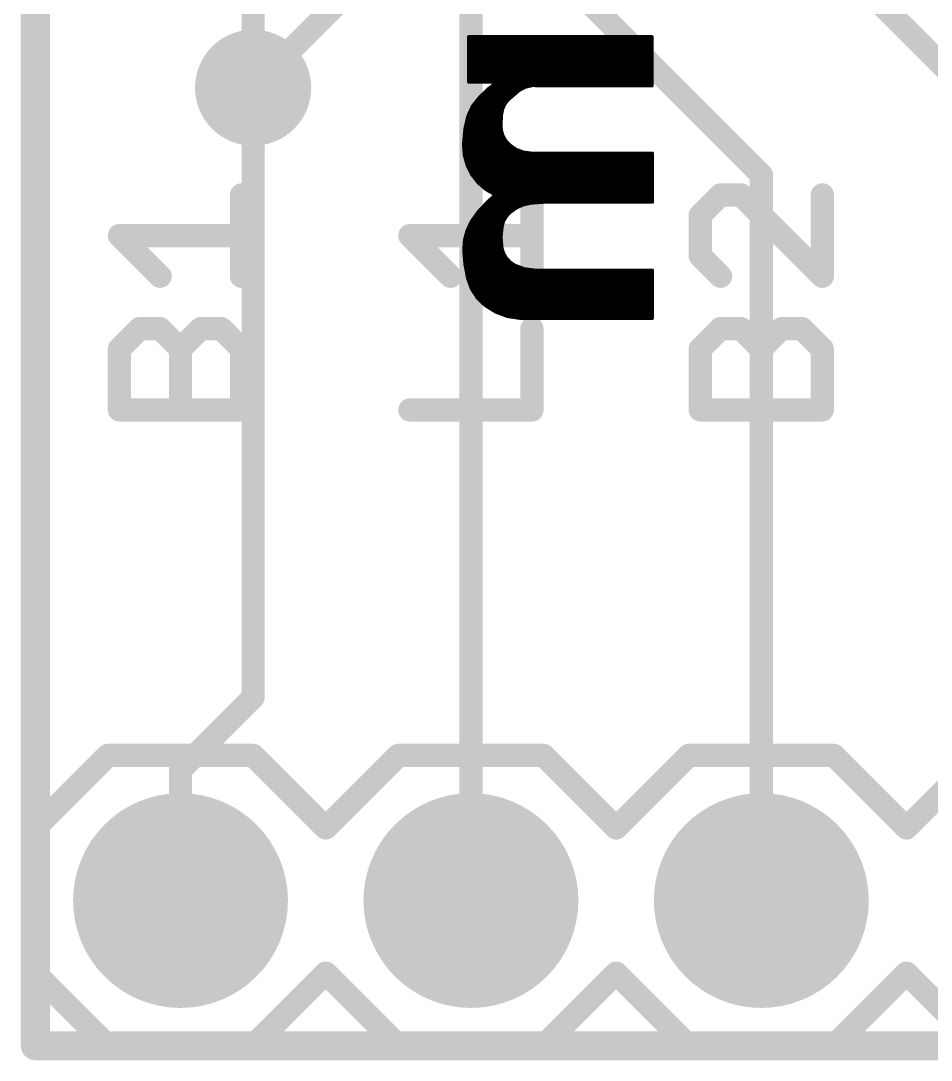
# Model space of a CAD drawing. Extents: x -3.8 to 20.4, y -11.4 to 31.9.
# Drawn here: x -0.13 to 7.84, y -0.13 to 8.97 of the extents above; entities that cross this region are included whole.
import ezdxf

# ---------------------------------------------------------------- set-up
doc = ezdxf.new("R2010")
doc.units = 0
for name, color, linetype in [('1', 12, 'CONTINUOUS'), ('16', 132, 'CONTINUOUS'), ('17', 110, 'CONTINUOUS'), ('18', 110, 'CONTINUOUS'), ('20', 53, 'CONTINUOUS'), ('21', 41, 'CONTINUOUS'), ('22', 40, 'CONTINUOUS'), ('51', 53, 'CONTINUOUS')]:
    doc.layers.add(name, color=color, linetype=linetype)

# ---------------------------------------------------------------- blocks, each defined once
blk = doc.blocks.new('RECT')
blk.add_solid([(-0.5, -0.5), (0.5, -0.5), (-0.5, 0.5), (0.5, 0.5)])
blk = doc.blocks.new('ROUNDP')
at = {"const_width": 0.5}
blk.add_lwpolyline([(0, -0.25, 1), (0, 0.25, 1), (0, -0.25)], format="xyb", dxfattribs=at)
blk = doc.blocks.new('ROUNDV')
at = {"const_width": 0.5}
blk.add_lwpolyline([(0, -0.25, 1), (0, 0.25, 1), (0, -0.25)], format="xyb", dxfattribs=at)

msp = doc.modelspace()

# ---------------------------------------------------------------- linework, layer by layer
at = {"layer": '1', "const_width": 0.2032}
for points in [[(0, 0), (0, 31.75)], [(3.81, 1.27), (3.81, 24.13)], [(1.905, 8.382), (1.905, 10.16)], [(4.699, 9.271), (6.35, 7.62)], [(8.89, 7.62), (7.366, 9.144)], [(1.905, 3.048), (1.905, 8.382)], [(6.35, 7.62), (6.35, 1.27)], [(1.27, 2.413), (1.905, 3.048)], [(1.27, 1.27), (1.27, 2.413)], [(20.32, 0), (0, 0)]]:
    msp.add_lwpolyline(points, dxfattribs=at)
at = {"layer": '1', "const_width": 0.1016}
for points in [[(1.9558, 8.382, 1), (1.8542, 8.382)], [(1.8542, 8.382, 1), (1.9558, 8.382)], [(6.4008, 7.62, 1), (6.2992, 7.62)], [(6.3141, 7.5841, 1), (6.3859, 7.6559)], [(1.8542, 3.048, 1), (1.9558, 3.048)], [(1.9409, 3.0121, 1), (1.8691, 3.0839)], [(1.3208, 2.413, 1), (1.2192, 2.413)], [(1.2341, 2.4489, 1), (1.3059, 2.3771)], [(1.2192, 1.27, 1), (1.3208, 1.27)], [(3.7592, 1.27, 1), (3.8608, 1.27)], [(6.2992, 1.27, 1), (6.4008, 1.27)], [(0, 0.0508, 1), (0, -0.0508)], [(-0.0508, 0, 1), (0.0508, 0)]]:
    msp.add_lwpolyline(points, format="xyb", dxfattribs=at)
at = {"layer": '16', "const_width": 0.2032}
for points in [[(0, 0), (0, 31.75)], [(2.794, 9.271), (1.905, 8.382)], [(20.32, 0), (0, 0)]]:
    msp.add_lwpolyline(points, dxfattribs=at)
at = {"layer": '16', "const_width": 0.1016}
for points in [[(1.8691, 8.4179, 1), (1.9409, 8.3461)], [(0, 0.0508, 1), (0, -0.0508)], [(-0.0508, 0, 1), (0.0508, 0)]]:
    msp.add_lwpolyline(points, format="xyb", dxfattribs=at)
at = {"layer": '20', "const_width": 0.254}
for points in [[(0, 31.75), (0, 0)], [(0, 0), (20.3, 0)]]:
    msp.add_lwpolyline(points, dxfattribs=at)
at = {"layer": '20', "const_width": 0.127}
for points in [[(0, 0.0635, 1), (0, -0.0635)], [(-0.0635, 0, 1), (0.0635, 0)]]:
    msp.add_lwpolyline(points, format="xyb", dxfattribs=at)
at = {"layer": '21', "const_width": 0.2032}
for points in [[(1.8034, 6.732), (1.8034, 7.4438)], [(4.3434, 6.732), (4.3434, 7.4438)], [(5.9936, 7.4438), (5.8157, 7.2659)], [(6.1716, 7.4438), (5.9936, 7.4438)], [(6.8834, 6.732), (6.1716, 7.4438)], [(6.8834, 7.4438), (6.8834, 6.732)], [(5.8157, 7.2659), (5.8157, 6.9099)], [(1.0916, 6.732), (0.7357, 7.0879)], [(0.7357, 7.0879), (1.8034, 7.0879)], [(3.6316, 6.732), (3.2757, 7.0879)], [(3.2757, 7.0879), (4.3434, 7.0879)], [(5.8157, 6.9099), (5.9936, 6.732)], [(0.7357, 6.0965), (0.9136, 6.2744)], [(0.9136, 6.2744), (1.0916, 6.2744)], [(1.0916, 6.2744), (1.2695, 6.0965)], [(1.2695, 6.0965), (1.4475, 6.2744)], [(1.4475, 6.2744), (1.6255, 6.2744)], [(1.6255, 6.2744), (1.8034, 6.0965)], [(4.3434, 5.5626), (4.3434, 6.2744)], [(5.8157, 6.0965), (5.9936, 6.2744)], [(5.9936, 6.2744), (6.1716, 6.2744)], [(6.1716, 6.2744), (6.3495, 6.0965)], [(6.3495, 6.0965), (6.5275, 6.2744)], [(6.5275, 6.2744), (6.7054, 6.2744)], [(6.7054, 6.2744), (6.8834, 6.0965)], [(0.7357, 5.5626), (0.7357, 6.0965)], [(1.2695, 5.5626), (1.2695, 6.0965)], [(1.8034, 6.0965), (1.8034, 5.5626)], [(5.8157, 5.5626), (5.8157, 6.0965)], [(6.3495, 5.5626), (6.3495, 6.0965)], [(6.8834, 6.0965), (6.8834, 5.5626)], [(1.8034, 5.5626), (0.7357, 5.5626)], [(3.2757, 5.5626), (4.3434, 5.5626)], [(6.8834, 5.5626), (5.8157, 5.5626)], [(0, 1.905), (0.635, 2.54)], [(0.635, 2.54), (1.905, 2.54)], [(2.54, 1.905), (1.905, 2.54)], [(2.54, 1.905), (3.175, 2.54)], [(3.175, 2.54), (4.445, 2.54)], [(5.08, 1.905), (4.445, 2.54)], [(5.08, 1.905), (5.715, 2.54)], [(5.715, 2.54), (6.985, 2.54)], [(6.985, 2.54), (7.62, 1.905)], [(7.62, 1.905), (8.255, 2.54)], [(0, 0.635), (0, 1.905)], [(0.635, 0), (0, 0.635)], [(1.905, 0), (2.54, 0.635)], [(3.175, 0), (2.54, 0.635)], [(4.445, 0), (5.08, 0.635)], [(5.715, 0), (5.08, 0.635)], [(7.62, 0.635), (6.985, 0)], [(8.255, 0), (7.62, 0.635)], [(1.905, 0), (0.635, 0)], [(4.445, 0), (3.175, 0)], [(6.985, 0), (5.715, 0)]]:
    msp.add_lwpolyline(points, dxfattribs=at)
at = {"layer": '21', "const_width": 0.1016}
for points in [[(1.8542, 7.4438, 1), (1.7526, 7.4438)], [(4.3942, 7.4438, 1), (4.2926, 7.4438)], [(5.9936, 7.4946, 1), (5.9936, 7.393)], [(6.0296, 7.4079, 1), (5.9577, 7.4797)], [(6.2075, 7.4797, 1), (6.1357, 7.4079)], [(6.1716, 7.393, 1), (6.1716, 7.4946)], [(6.9342, 7.4438, 1), (6.8326, 7.4438)], [(5.8665, 7.2659, 1), (5.7649, 7.2659)], [(5.7798, 7.3018, 1), (5.8516, 7.2299)], [(0.7716, 7.1238, 1), (0.6998, 7.052)], [(0.7357, 7.1387, 1), (0.7357, 7.0371)], [(1.8034, 7.0371, 1), (1.8034, 7.1387)], [(3.3116, 7.1238, 1), (3.2398, 7.052)], [(3.2757, 7.1387, 1), (3.2757, 7.0371)], [(4.3434, 7.0371, 1), (4.3434, 7.1387)], [(5.8516, 6.9459, 1), (5.7798, 6.874)], [(5.7649, 6.9099, 1), (5.8665, 6.9099)], [(1.0557, 6.6961, 1), (1.1275, 6.7679)], [(1.7526, 6.732, 1), (1.8542, 6.732)], [(3.5957, 6.6961, 1), (3.6675, 6.7679)], [(4.2926, 6.732, 1), (4.3942, 6.732)], [(5.9577, 6.6961, 1), (6.0296, 6.7679)], [(6.8326, 6.732, 1), (6.9342, 6.732)], [(6.8475, 6.6961, 1), (6.9193, 6.7679)], [(0.9136, 6.3252, 1), (0.9136, 6.2236)], [(0.9496, 6.2385, 1), (0.8777, 6.3103)], [(1.1275, 6.3103, 1), (1.0557, 6.2385)], [(1.0916, 6.2236, 1), (1.0916, 6.3252)], [(1.4475, 6.3252, 1), (1.4475, 6.2236)], [(1.4834, 6.2385, 1), (1.4116, 6.3103)], [(1.6614, 6.3103, 1), (1.5895, 6.2385)], [(1.6255, 6.2236, 1), (1.6255, 6.3252)], [(4.3942, 6.2744, 1), (4.2926, 6.2744)], [(5.9936, 6.3252, 1), (5.9936, 6.2236)], [(6.0296, 6.2385, 1), (5.9577, 6.3103)], [(6.2075, 6.3103, 1), (6.1357, 6.2385)], [(6.1716, 6.2236, 1), (6.1716, 6.3252)], [(6.5275, 6.3252, 1), (6.5275, 6.2236)], [(6.5634, 6.2385, 1), (6.4916, 6.3103)], [(6.7414, 6.3103, 1), (6.6695, 6.2385)], [(6.7054, 6.2236, 1), (6.7054, 6.3252)], [(0.7865, 6.0965, 1), (0.6849, 6.0965)], [(1.3203, 6.0965, 1), (1.2187, 6.0965)], [(1.8542, 6.0965, 1), (1.7526, 6.0965)], [(5.8665, 6.0965, 1), (5.7649, 6.0965)], [(6.4003, 6.0965, 1), (6.2987, 6.0965)], [(6.9342, 6.0965, 1), (6.8326, 6.0965)], [(0.6998, 6.1324, 1), (0.7716, 6.0605)], [(1.2336, 6.1324, 1), (1.3055, 6.0605)], [(1.2336, 6.0605, 1), (1.3055, 6.1324)], [(1.7675, 6.0605, 1), (1.8393, 6.1324)], [(5.7798, 6.1324, 1), (5.8516, 6.0605)], [(6.3136, 6.1324, 1), (6.3855, 6.0605)], [(6.3136, 6.0605, 1), (6.3855, 6.1324)], [(6.8475, 6.0605, 1), (6.9193, 6.1324)], [(0.7357, 5.6134, 1), (0.7357, 5.5118)], [(1.8034, 5.5118, 1), (1.8034, 5.6134)], [(3.2757, 5.6134, 1), (3.2757, 5.5118)], [(4.3434, 5.5118, 1), (4.3434, 5.6134)], [(5.8157, 5.6134, 1), (5.8157, 5.5118)], [(6.8834, 5.5118, 1), (6.8834, 5.6134)], [(0.6849, 5.5626, 1), (0.7865, 5.5626)], [(1.2187, 5.5626, 1), (1.3203, 5.5626)], [(1.7526, 5.5626, 1), (1.8542, 5.5626)], [(4.2926, 5.5626, 1), (4.3942, 5.5626)], [(5.7649, 5.5626, 1), (5.8665, 5.5626)], [(6.2987, 5.5626, 1), (6.4003, 5.5626)], [(6.8326, 5.5626, 1), (6.9342, 5.5626)], [(0.635, 2.5908, 1), (0.635, 2.4892)], [(0.6709, 2.5041, 1), (0.5991, 2.5759)], [(1.9409, 2.5759, 1), (1.8691, 2.5041)], [(1.905, 2.4892, 1), (1.905, 2.5908)], [(3.175, 2.5908, 1), (3.175, 2.4892)], [(3.2109, 2.5041, 1), (3.1391, 2.5759)], [(4.4809, 2.5759, 1), (4.4091, 2.5041)], [(4.445, 2.4892, 1), (4.445, 2.5908)], [(5.715, 2.5908, 1), (5.715, 2.4892)], [(5.7509, 2.5041, 1), (5.6791, 2.5759)], [(7.0209, 2.5759, 1), (6.9491, 2.5041)], [(6.985, 2.4892, 1), (6.985, 2.5908)], [(0.0508, 1.905, 1), (-0.0508, 1.905)], [(-0.0359, 1.9409, 1), (0.0359, 1.8691)], [(2.5041, 1.9409, 1), (2.5759, 1.8691)], [(2.5041, 1.8691, 1), (2.5759, 1.9409)], [(5.0441, 1.9409, 1), (5.1159, 1.8691)], [(5.0441, 1.8691, 1), (5.1159, 1.9409)], [(7.5841, 1.9409, 1), (7.6559, 1.8691)], [(7.5841, 1.8691, 1), (7.6559, 1.9409)], [(0.0359, 0.6709, 1), (-0.0359, 0.5991)], [(2.5759, 0.6709, 1), (2.5041, 0.5991)], [(2.5759, 0.5991, 1), (2.5041, 0.6709)], [(5.1159, 0.6709, 1), (5.0441, 0.5991)], [(5.1159, 0.5991, 1), (5.0441, 0.6709)], [(7.6559, 0.6709, 1), (7.5841, 0.5991)], [(7.6559, 0.5991, 1), (7.5841, 0.6709)], [(-0.0508, 0.635, 1), (0.0508, 0.635)], [(0.635, 0.0508, 1), (0.635, -0.0508)], [(1.905, -0.0508, 1), (1.905, 0.0508)], [(3.175, 0.0508, 1), (3.175, -0.0508)], [(4.445, -0.0508, 1), (4.445, 0.0508)], [(5.715, 0.0508, 1), (5.715, -0.0508)], [(6.985, -0.0508, 1), (6.985, 0.0508)], [(0.5991, -0.0359, 1), (0.6709, 0.0359)], [(1.8691, 0.0359, 1), (1.9409, -0.0359)], [(3.1391, -0.0359, 1), (3.2109, 0.0359)], [(4.4091, 0.0359, 1), (4.4809, -0.0359)], [(5.6791, -0.0359, 1), (5.7509, 0.0359)], [(6.9491, 0.0359, 1), (7.0209, -0.0359)]]:
    msp.add_lwpolyline(points, format="xyb", dxfattribs=at)
at = {"layer": '22', "const_width": 0.0254}
for points in [[(5.395, 8.829), (3.7897, 8.829)], [(3.7897, 8.829), (3.7897, 8.4303)], [(3.7897, 8.8138), (5.395, 8.8138)], [(5.395, 8.3972), (5.395, 8.829)], [(3.7897, 8.7884), (5.395, 8.7884)], [(3.7897, 8.763), (5.395, 8.763)], [(3.7897, 8.7376), (5.395, 8.7376)], [(3.7897, 8.7122), (5.395, 8.7122)], [(3.7897, 8.6868), (5.395, 8.6868)], [(3.7897, 8.6614), (5.395, 8.6614)], [(3.7897, 8.636), (5.395, 8.636)], [(3.7897, 8.6106), (5.395, 8.6106)], [(3.7897, 8.5852), (5.395, 8.5852)], [(3.7897, 8.5598), (5.395, 8.5598)], [(3.7897, 8.5344), (5.395, 8.5344)], [(3.7897, 8.509), (5.395, 8.509)], [(3.7897, 8.4836), (5.395, 8.4836)], [(3.7897, 8.4582), (5.395, 8.4582)], [(3.7897, 8.4328), (5.395, 8.4328)], [(3.7897, 8.4303), (4.0107, 8.4303)], [(3.9624, 8.3744), (3.8837, 8.2982)], [(3.944, 8.3566), (4.2316, 8.3566)], [(4.0056, 8.4074), (3.9624, 8.3744)], [(3.9724, 8.382), (4.2798, 8.382)], [(4.0107, 8.4303), (4.0056, 8.4074)], [(4.0056, 8.4074), (5.395, 8.4074)], [(4.1351, 8.2728), (4.2316, 8.3566)], [(4.2316, 8.3566), (4.2882, 8.3864)], [(4.2882, 8.3864), (4.3506, 8.4003)], [(4.3506, 8.4003), (4.4145, 8.3972)], [(4.4145, 8.3972), (5.395, 8.3972)], [(3.8837, 8.2982), (3.8225, 8.222)], [(3.8694, 8.2804), (4.1439, 8.2804)], [(3.8916, 8.3058), (4.1731, 8.3058)], [(3.9178, 8.3312), (4.2024, 8.3312)], [(4.1068, 8.2352), (4.1351, 8.2728)], [(3.8225, 8.222), (3.7821, 8.1331)], [(3.8029, 8.1788), (4.0854, 8.1788)], [(3.8144, 8.2042), (4.0932, 8.2042)], [(3.8286, 8.2296), (4.1044, 8.2296)], [(3.849, 8.255), (4.1217, 8.255)], [(4.0792, 8.1458), (4.0879, 8.1921)], [(4.0879, 8.1921), (4.1068, 8.2352)], [(3.7821, 8.1331), (3.7567, 8.0239)], [(3.775, 8.1026), (4.0767, 8.1026)], [(3.7809, 8.128), (4.0782, 8.128)], [(3.7913, 8.1534), (4.0806, 8.1534)], [(4.0742, 8.0594), (4.0792, 8.1458)], [(3.7567, 8.0239), (3.744, 7.8867)], [(3.7546, 8.001), (4.0801, 8.001)], [(3.7573, 8.0264), (4.0764, 8.0264)], [(3.7632, 8.0518), (4.0747, 8.0518)], [(3.7691, 8.0772), (4.0752, 8.0772)], [(4.0775, 8.0096), (4.0742, 8.0594)], [(4.0919, 7.9617), (4.0775, 8.0096)], [(3.7475, 7.9248), (4.1129, 7.9248)], [(3.7499, 7.9502), (4.0985, 7.9502)], [(3.7522, 7.9756), (4.0877, 7.9756)], [(4.1166, 7.9184), (4.0919, 7.9617)], [(4.1504, 7.8816), (4.1166, 7.9184)], [(3.744, 7.8867), (3.7509, 7.791)], [(3.7449, 7.874), (4.1616, 7.874)], [(3.7452, 7.8994), (4.134, 7.8994)], [(3.7468, 7.8486), (4.1991, 7.8486)], [(3.7486, 7.8232), (4.2603, 7.8232)], [(4.2076, 7.8429), (4.1504, 7.8816)], [(4.2723, 7.8187), (4.2076, 7.8429)], [(4.3409, 7.8105), (4.2723, 7.8187)], [(5.3975, 7.8105), (4.3409, 7.8105)], [(5.3975, 7.3787), (5.3975, 7.8105)], [(3.7504, 7.7978), (5.3975, 7.7978)], [(3.7509, 7.791), (3.777, 7.6987)], [(3.7562, 7.7724), (5.3975, 7.7724)], [(3.7634, 7.747), (5.3975, 7.747)], [(3.7705, 7.7216), (5.3975, 7.7216)], [(3.777, 7.6987), (3.8173, 7.6197)], [(3.7783, 7.6962), (5.3975, 7.6962)], [(3.7912, 7.6708), (5.3975, 7.6708)], [(3.8042, 7.6454), (5.3975, 7.6454)], [(3.8172, 7.62), (5.3975, 7.62)], [(3.8173, 7.6197), (3.872, 7.5499)], [(3.837, 7.5946), (5.3975, 7.5946)], [(3.8568, 7.5692), (5.3975, 7.5692)], [(3.872, 7.5499), (3.9389, 7.4917)], [(3.8789, 7.5438), (5.3975, 7.5438)], [(3.9082, 7.5184), (5.3975, 7.5184)], [(3.9374, 7.493), (5.3975, 7.493)], [(3.9389, 7.4917), (4.0157, 7.4473)], [(3.9806, 7.4676), (5.3975, 7.4676)], [(4.0157, 7.4473), (4.0148, 7.4426)], [(3.9548, 7.3838), (3.8789, 7.305)], [(3.9377, 7.366), (4.3113, 7.366)], [(4.003, 7.4295), (3.9548, 7.3838)], [(3.9628, 7.3914), (5.3975, 7.3914)], [(3.9896, 7.4168), (5.3975, 7.4168)], [(4.0121, 7.4386), (4.003, 7.4295)], [(4.0148, 7.4426), (4.0121, 7.4386)], [(4.0145, 7.4422), (5.3975, 7.4422)], [(4.2053, 7.3274), (4.267, 7.3557)], [(4.267, 7.3557), (4.3332, 7.3711)], [(4.3332, 7.3711), (4.445, 7.3787)], [(4.445, 7.3787), (5.3975, 7.3787)], [(3.8789, 7.305), (3.8151, 7.2161)], [(3.8498, 7.2644), (4.1298, 7.2644)], [(3.868, 7.2898), (4.1538, 7.2898)], [(3.8887, 7.3152), (4.1886, 7.3152)], [(3.9132, 7.3406), (4.2342, 7.3406)], [(4.12, 7.2535), (4.1504, 7.2873)], [(4.1504, 7.2873), (4.2053, 7.3274)], [(3.8151, 7.2161), (3.7758, 7.1356)], [(3.8015, 7.1882), (4.0898, 7.1882)], [(3.8139, 7.2136), (4.0975, 7.2136)], [(3.8315, 7.239), (4.1118, 7.239)], [(4.0843, 7.1704), (4.0976, 7.2139)], [(4.0976, 7.2139), (4.12, 7.2535)], [(3.7758, 7.1356), (3.7526, 7.049)], [(3.7627, 7.0866), (4.0757, 7.0866)], [(3.7695, 7.112), (4.0783, 7.112)], [(3.7767, 7.1374), (4.0809, 7.1374)], [(3.7891, 7.1628), (4.0835, 7.1628)], [(4.0748, 7.0778), (4.0843, 7.1704)], [(3.7526, 7.049), (3.7465, 6.9596)], [(3.75, 7.0104), (4.0799, 7.0104)], [(3.7517, 7.0358), (4.078, 7.0358)], [(3.7559, 7.0612), (4.0761, 7.0612)], [(4.0818, 6.985), (4.0748, 7.0778)], [(3.7465, 6.9596), (3.7572, 6.8316)], [(3.7465, 6.9596), (4.089, 6.9596)], [(3.7482, 6.985), (4.0818, 6.985)], [(3.7486, 6.9342), (4.0972, 6.9342)], [(3.7508, 6.9088), (4.1114, 6.9088)], [(4.0953, 6.9375), (4.0818, 6.985)], [(4.1194, 6.8944), (4.0953, 6.9375)], [(3.7529, 6.8834), (4.1295, 6.8834)], [(3.755, 6.858), (4.1527, 6.858)], [(3.7571, 6.8326), (4.1898, 6.8326)], [(3.7572, 6.8316), (3.7821, 6.7056)], [(4.1527, 6.8579), (4.1194, 6.8944)], [(4.1935, 6.8301), (4.1527, 6.8579)], [(4.2785, 6.7979), (4.1935, 6.8301)], [(3.762, 6.8072), (4.2539, 6.8072)], [(3.7671, 6.7818), (5.3975, 6.7818)], [(3.7721, 6.7564), (5.3975, 6.7564)], [(3.7771, 6.731), (5.3975, 6.731)], [(4.3688, 6.7869), (4.2785, 6.7979)], [(5.3975, 6.7869), (4.3688, 6.7869)], [(5.3975, 6.3627), (5.3975, 6.7869)], [(3.7821, 6.7056), (3.8148, 6.619)], [(3.7821, 6.7056), (5.3975, 6.7056)], [(3.7917, 6.6802), (5.3975, 6.6802)], [(3.8012, 6.6548), (5.3975, 6.6548)], [(3.8108, 6.6294), (5.3975, 6.6294)], [(3.8148, 6.619), (3.8655, 6.5415)], [(3.8246, 6.604), (5.3975, 6.604)], [(3.8412, 6.5786), (5.3975, 6.5786)], [(3.8578, 6.5532), (5.3975, 6.5532)], [(3.8655, 6.5415), (3.9319, 6.477)], [(3.8796, 6.5278), (5.3975, 6.5278)], [(3.9058, 6.5024), (5.3975, 6.5024)], [(3.9319, 6.477), (4.0258, 6.4182)], [(3.9319, 6.477), (5.3975, 6.477)], [(3.9725, 6.4516), (5.3975, 6.4516)], [(4.013, 6.4262), (5.3975, 6.4262)], [(4.0258, 6.4182), (4.1297, 6.3795)], [(4.0725, 6.4008), (5.3975, 6.4008)], [(4.1297, 6.3795), (4.2393, 6.3627)], [(4.1566, 6.3754), (5.3975, 6.3754)], [(4.2393, 6.3627), (5.3975, 6.3627)]]:
    msp.add_lwpolyline(points, dxfattribs=at)
at = {"layer": '22', "const_width": 0.0127}
for points in [[(3.7897, 8.8354, 1), (3.7897, 8.8227)], [(3.7961, 8.829, 1), (3.7834, 8.829)], [(3.7897, 8.8201, 1), (3.7897, 8.8075)], [(5.4014, 8.829, 1), (5.3887, 8.829)], [(5.395, 8.8227, 1), (5.395, 8.8354)], [(5.395, 8.8075, 1), (5.395, 8.8201)], [(3.7897, 8.7948, 1), (3.7897, 8.7821)], [(3.7897, 8.7439, 1), (3.7897, 8.7313)], [(3.7897, 8.7693, 1), (3.7897, 8.7567)], [(5.395, 8.7821, 1), (5.395, 8.7948)], [(5.395, 8.7567, 1), (5.395, 8.7693)], [(5.395, 8.7313, 1), (5.395, 8.7439)], [(3.7897, 8.7186, 1), (3.7897, 8.7059)], [(3.7897, 8.6677, 1), (3.7897, 8.6551)], [(3.7897, 8.6424, 1), (3.7897, 8.6297)], [(3.7897, 8.6931, 1), (3.7897, 8.6805)], [(5.395, 8.7059, 1), (5.395, 8.7186)], [(5.395, 8.6805, 1), (5.395, 8.6931)], [(5.395, 8.6551, 1), (5.395, 8.6677)], [(5.395, 8.6297, 1), (5.395, 8.6424)], [(3.7897, 8.5662, 1), (3.7897, 8.5535)], [(3.7897, 8.6169, 1), (3.7897, 8.6043)], [(3.7897, 8.5915, 1), (3.7897, 8.5789)], [(5.395, 8.6043, 1), (5.395, 8.6169)], [(5.395, 8.5789, 1), (5.395, 8.5915)], [(5.395, 8.5535, 1), (5.395, 8.5662)], [(3.7897, 8.49, 1), (3.7897, 8.4773)], [(3.7897, 8.5407, 1), (3.7897, 8.5281)], [(3.7897, 8.5153, 1), (3.7897, 8.5027)], [(3.7897, 8.4645, 1), (3.7897, 8.4519)], [(5.395, 8.5281, 1), (5.395, 8.5407)], [(5.395, 8.5027, 1), (5.395, 8.5153)], [(5.395, 8.4773, 1), (5.395, 8.49)], [(5.395, 8.4519, 1), (5.395, 8.4645)], [(3.7897, 8.4367, 1), (3.7897, 8.424)], [(3.7834, 8.4303, 1), (3.7961, 8.4303)], [(3.7897, 8.4391, 1), (3.7897, 8.4265)], [(3.944, 8.3629, 1), (3.944, 8.3503)], [(3.9585, 8.3794, 1), (3.9663, 8.3694)], [(3.9668, 8.3698, 1), (3.958, 8.379)], [(3.9724, 8.3883, 1), (3.9724, 8.3757)], [(4.0056, 8.4138, 1), (4.0056, 8.4011)], [(3.9994, 8.4088, 1), (4.0118, 8.406)], [(4.0095, 8.4024, 1), (4.0017, 8.4124)], [(4.0169, 8.4289, 1), (4.0045, 8.4317)], [(4.0107, 8.424, 1), (4.0107, 8.4367)], [(4.2286, 8.3622, 1), (4.2346, 8.351)], [(4.2358, 8.3518, 1), (4.2274, 8.3614)], [(4.2316, 8.3503, 1), (4.2316, 8.3629)], [(4.2798, 8.3757, 1), (4.2798, 8.3883)], [(4.2868, 8.3926, 1), (4.2896, 8.3802)], [(4.2911, 8.3808, 1), (4.2852, 8.392)], [(4.3509, 8.4066, 1), (4.3503, 8.3939)], [(4.352, 8.3941, 1), (4.3492, 8.4065)], [(4.4145, 8.4035, 1), (4.4145, 8.3909)], [(4.4142, 8.3909, 1), (4.4148, 8.4035)], [(5.3887, 8.3972, 1), (5.4014, 8.3972)], [(5.395, 8.4265, 1), (5.395, 8.4391)], [(5.395, 8.4011, 1), (5.395, 8.4138)], [(5.395, 8.3909, 1), (5.395, 8.4035)], [(3.8694, 8.2867, 1), (3.8694, 8.2741)], [(3.8793, 8.3028, 1), (3.8881, 8.2936)], [(3.8887, 8.2942, 1), (3.8787, 8.3022)], [(3.8916, 8.3121, 1), (3.8916, 8.2995)], [(3.9178, 8.3376, 1), (3.9178, 8.3249)], [(4.1309, 8.2776, 1), (4.1393, 8.268)], [(4.1402, 8.269, 1), (4.13, 8.2766)], [(4.1439, 8.2741, 1), (4.1439, 8.2867)], [(4.1731, 8.2995, 1), (4.1731, 8.3121)], [(4.2024, 8.3249, 1), (4.2024, 8.3376)], [(3.8029, 8.1852, 1), (3.8029, 8.1725)], [(3.8144, 8.2105, 1), (3.8144, 8.1979)], [(3.8176, 8.226, 1), (3.8275, 8.2181)], [(3.8283, 8.2194, 1), (3.8168, 8.2247)], [(3.8286, 8.2359, 1), (3.8286, 8.2233)], [(3.849, 8.2614, 1), (3.849, 8.2487)], [(4.082, 8.1946, 1), (4.0937, 8.1895)], [(4.0941, 8.1909, 1), (4.0816, 8.1932)], [(4.0854, 8.1725, 1), (4.0854, 8.1852)], [(4.0932, 8.1979, 1), (4.0932, 8.2105)], [(4.1017, 8.239, 1), (4.1119, 8.2313)], [(4.1126, 8.2326, 1), (4.101, 8.2377)], [(4.1044, 8.2233, 1), (4.1044, 8.2359)], [(4.1217, 8.2487, 1), (4.1217, 8.2614)], [(3.775, 8.109, 1), (3.775, 8.0963)], [(3.7809, 8.1343, 1), (3.7809, 8.1217)], [(3.7763, 8.1357, 1), (3.7879, 8.1305)], [(3.7883, 8.1317, 1), (3.7759, 8.1345)], [(3.7913, 8.1597, 1), (3.7913, 8.1471)], [(4.0855, 8.1454, 1), (4.0729, 8.1462)], [(4.073, 8.147, 1), (4.0854, 8.1446)], [(4.0767, 8.0963, 1), (4.0767, 8.109)], [(4.0782, 8.1217, 1), (4.0782, 8.1343)], [(4.0806, 8.1471, 1), (4.0806, 8.1597)], [(3.7546, 8.0074, 1), (3.7546, 7.9947)], [(3.7505, 8.0253, 1), (3.7629, 8.0225)], [(3.763, 8.0233, 1), (3.7504, 8.0245)], [(3.7573, 8.0328, 1), (3.7573, 8.0201)], [(3.7632, 8.0581, 1), (3.7632, 8.0455)], [(3.7691, 8.0836, 1), (3.7691, 8.0709)], [(4.0805, 8.0598, 1), (4.0679, 8.059)], [(4.0679, 8.0598, 1), (4.0805, 8.059)], [(4.0836, 8.0114, 1), (4.0714, 8.0077)], [(4.0712, 8.0092, 1), (4.0838, 8.01)], [(4.0747, 8.0455, 1), (4.0747, 8.0581)], [(4.0752, 8.0709, 1), (4.0752, 8.0836)], [(4.0764, 8.0201, 1), (4.0764, 8.0328)], [(4.0801, 7.9947, 1), (4.0801, 8.0074)], [(3.7452, 7.9058, 1), (3.7452, 7.893)], [(3.7475, 7.9312, 1), (3.7475, 7.9184)], [(3.7499, 7.9566, 1), (3.7499, 7.9439)], [(3.7522, 7.982, 1), (3.7522, 7.9692)], [(4.0974, 7.9649, 1), (4.0864, 7.9586)], [(4.0858, 7.9599, 1), (4.098, 7.9636)], [(4.0877, 7.9692, 1), (4.0877, 7.982)], [(4.0985, 7.9439, 1), (4.0985, 7.9566)], [(4.1213, 7.9227, 1), (4.1119, 7.9141)], [(4.1111, 7.9152, 1), (4.1221, 7.9215)], [(4.1129, 7.9184, 1), (4.1129, 7.9312)], [(4.134, 7.893, 1), (4.134, 7.9058)], [(3.7503, 7.8872, 1), (3.7377, 7.8862)], [(3.7377, 7.8873, 1), (3.7503, 7.8861)], [(3.7449, 7.8804, 1), (3.7449, 7.8677)], [(3.7468, 7.855, 1), (3.7468, 7.8422)], [(3.7486, 7.8296, 1), (3.7486, 7.8168)], [(4.154, 7.8869, 1), (4.1468, 7.8763)], [(4.1457, 7.8773, 1), (4.1551, 7.8859)], [(4.1616, 7.8677, 1), (4.1616, 7.8804)], [(4.1991, 7.8422, 1), (4.1991, 7.855)], [(4.2098, 7.8488, 1), (4.2054, 7.8369)], [(4.204, 7.8376, 1), (4.2112, 7.8481)], [(4.2603, 7.8168, 1), (4.2603, 7.8296)], [(4.2731, 7.825, 1), (4.2716, 7.8124)], [(4.2701, 7.8128, 1), (4.2745, 7.8247)], [(4.3409, 7.8169, 1), (4.3409, 7.8041)], [(4.3401, 7.8042, 1), (4.3417, 7.8168)], [(5.4039, 7.8105, 1), (5.3911, 7.8105)], [(5.3975, 7.8041, 1), (5.3975, 7.8169)], [(3.7504, 7.8042, 1), (3.7504, 7.7915)], [(3.7571, 7.7927, 1), (3.7448, 7.7893)], [(3.7446, 7.7906, 1), (3.7573, 7.7915)], [(3.7562, 7.7788, 1), (3.7562, 7.766)], [(3.7634, 7.7534, 1), (3.7634, 7.7407)], [(3.7705, 7.728, 1), (3.7705, 7.7153)], [(5.3975, 7.7915, 1), (5.3975, 7.8042)], [(5.3975, 7.766, 1), (5.3975, 7.7788)], [(5.3975, 7.7407, 1), (5.3975, 7.7534)], [(5.3975, 7.7153, 1), (5.3975, 7.728)], [(3.7827, 7.7016, 1), (3.7713, 7.6958)], [(3.7709, 7.697, 1), (3.7831, 7.7004)], [(3.7783, 7.7026, 1), (3.7783, 7.6898)], [(3.7912, 7.6772, 1), (3.7912, 7.6645)], [(3.8042, 7.6518, 1), (3.8042, 7.6391)], [(5.3975, 7.6898, 1), (5.3975, 7.7026)], [(5.3975, 7.6645, 1), (5.3975, 7.6772)], [(5.3975, 7.6391, 1), (5.3975, 7.6518)], [(3.8172, 7.6264, 1), (3.8172, 7.6136)], [(3.8223, 7.6236, 1), (3.8123, 7.6158)], [(3.8117, 7.6168, 1), (3.823, 7.6226)], [(3.837, 7.601, 1), (3.837, 7.5883)], [(3.8568, 7.5756, 1), (3.8568, 7.5629)], [(3.8761, 7.5546, 1), (3.8678, 7.5451)], [(3.867, 7.5459, 1), (3.877, 7.5538)], [(3.8789, 7.5502, 1), (3.8789, 7.5374)], [(5.3975, 7.6136, 1), (5.3975, 7.6264)], [(5.3975, 7.5883, 1), (5.3975, 7.601)], [(5.3975, 7.5629, 1), (5.3975, 7.5756)], [(5.3975, 7.5374, 1), (5.3975, 7.5502)], [(3.9082, 7.5248, 1), (3.9082, 7.5121)], [(3.9374, 7.4994, 1), (3.9374, 7.4867)], [(3.9421, 7.4972, 1), (3.9357, 7.4862)], [(3.9347, 7.4869, 1), (3.9431, 7.4965)], [(3.9806, 7.474, 1), (3.9806, 7.4612)], [(4.0219, 7.4461, 1), (4.0095, 7.4485)], [(4.0125, 7.4418, 1), (4.0189, 7.4528)], [(5.3975, 7.5121, 1), (5.3975, 7.5248)], [(5.3975, 7.4867, 1), (5.3975, 7.4994)], [(5.3975, 7.4612, 1), (5.3975, 7.474)], [(3.9377, 7.3724, 1), (3.9377, 7.3597)], [(3.9504, 7.3884, 1), (3.9592, 7.3792)], [(3.9594, 7.3794, 1), (3.9502, 7.3882)], [(3.9628, 7.3978, 1), (3.9628, 7.385)], [(3.9896, 7.4232, 1), (3.9896, 7.4104)], [(3.9985, 7.434, 1), (4.0075, 7.425)], [(4.0074, 7.4249, 1), (3.9986, 7.4341)], [(4.0068, 7.4421, 1), (4.0174, 7.4351)], [(4.0166, 7.4341, 1), (4.0076, 7.4431)], [(4.0145, 7.4486, 1), (4.0145, 7.4359)], [(4.0085, 7.4438, 1), (4.021, 7.4414)], [(4.02, 7.439, 1), (4.0095, 7.4461)], [(4.2656, 7.3619, 1), (4.2685, 7.3495)], [(4.2697, 7.3499, 1), (4.2644, 7.3614)], [(4.3113, 7.3597, 1), (4.3113, 7.3724)], [(4.3328, 7.3774, 1), (4.3336, 7.3648)], [(4.3346, 7.3649, 1), (4.3318, 7.3773)], [(4.445, 7.3851, 1), (4.445, 7.3723)], [(4.4454, 7.3724, 1), (4.4446, 7.385)], [(5.3911, 7.3787, 1), (5.4039, 7.3787)], [(5.3975, 7.4359, 1), (5.3975, 7.4486)], [(5.3975, 7.4104, 1), (5.3975, 7.4232)], [(5.3975, 7.385, 1), (5.3975, 7.3978)], [(5.3975, 7.3723, 1), (5.3975, 7.3851)], [(3.8498, 7.2708, 1), (3.8498, 7.258)], [(3.868, 7.2962, 1), (3.868, 7.2835)], [(3.8743, 7.3094, 1), (3.8835, 7.3006)], [(3.8841, 7.3013, 1), (3.8737, 7.3087)], [(3.8887, 7.3216, 1), (3.8887, 7.3088)], [(3.9132, 7.347, 1), (3.9132, 7.3342)], [(4.1298, 7.258, 1), (4.1298, 7.2708)], [(4.1467, 7.2924, 1), (4.1541, 7.2822)], [(4.1551, 7.2831, 1), (4.1457, 7.2915)], [(4.1538, 7.2835, 1), (4.1538, 7.2962)], [(4.1886, 7.3088, 1), (4.1886, 7.3216)], [(4.2026, 7.3331, 1), (4.2079, 7.3216)], [(4.209, 7.3222, 1), (4.2015, 7.3325)], [(4.2342, 7.3342, 1), (4.2342, 7.347)], [(3.8015, 7.1946, 1), (3.8015, 7.1818)], [(3.8139, 7.22, 1), (3.8139, 7.2073)], [(3.8099, 7.2198, 1), (3.8203, 7.2124)], [(3.8208, 7.2133, 1), (3.8094, 7.2189)], [(3.8315, 7.2454, 1), (3.8315, 7.2327)], [(4.0898, 7.1818, 1), (4.0898, 7.1946)], [(4.0921, 7.217, 1), (4.1032, 7.2108)], [(4.1037, 7.212, 1), (4.0916, 7.2157)], [(4.0975, 7.2073, 1), (4.0975, 7.22)], [(4.1118, 7.2327, 1), (4.1118, 7.2454)], [(4.1153, 7.2577, 1), (4.1247, 7.2492)], [(4.1255, 7.2503, 1), (4.1145, 7.2566)], [(3.7627, 7.093, 1), (3.7627, 7.0803)], [(3.7695, 7.1184, 1), (3.7695, 7.1056)], [(3.7701, 7.1384, 1), (3.7815, 7.1328)], [(3.7819, 7.1339, 1), (3.7697, 7.1372)], [(3.7767, 7.1438, 1), (3.7767, 7.1311)], [(3.7891, 7.1692, 1), (3.7891, 7.1565)], [(4.0757, 7.0803, 1), (4.0757, 7.093)], [(4.0906, 7.1698, 1), (4.078, 7.171)], [(4.0782, 7.1723, 1), (4.0904, 7.1685)], [(4.0783, 7.1056, 1), (4.0783, 7.1184)], [(4.0809, 7.1311, 1), (4.0809, 7.1438)], [(4.0835, 7.1565, 1), (4.0835, 7.1692)], [(3.75, 7.0168, 1), (3.75, 7.0041)], [(3.7517, 7.0422, 1), (3.7517, 7.0294)], [(3.7465, 7.0506, 1), (3.7588, 7.0474)], [(3.759, 7.0486, 1), (3.7463, 7.0494)], [(3.7559, 7.0676, 1), (3.7559, 7.0549)], [(4.0812, 7.0783, 1), (4.0685, 7.0773)], [(4.0685, 7.0785, 1), (4.0812, 7.0772)], [(4.0761, 7.0549, 1), (4.0761, 7.0676)], [(4.078, 7.0294, 1), (4.078, 7.0422)], [(4.0799, 7.0041, 1), (4.0799, 7.0168)], [(3.7465, 6.966, 1), (3.7465, 6.9532)], [(3.7528, 6.9601, 1), (3.7402, 6.9591)], [(3.7402, 6.96, 1), (3.7528, 6.9592)], [(3.7482, 6.9914, 1), (3.7482, 6.9787)], [(3.7486, 6.9406, 1), (3.7486, 6.9279)], [(3.7508, 6.9152, 1), (3.7508, 6.9024)], [(4.0879, 6.9867, 1), (4.0757, 6.9833)], [(4.0755, 6.9845, 1), (4.0881, 6.9855)], [(4.0818, 6.9787, 1), (4.0818, 6.9914)], [(4.1009, 6.9406, 1), (4.0898, 6.9344)], [(4.089, 6.9532, 1), (4.089, 6.966)], [(4.0892, 6.9358, 1), (4.1015, 6.9393)], [(4.0972, 6.9279, 1), (4.0972, 6.9406)], [(4.1114, 6.9024, 1), (4.1114, 6.9152)], [(3.7529, 6.8898, 1), (3.7529, 6.877)], [(3.755, 6.8644, 1), (3.755, 6.8517)], [(3.7571, 6.839, 1), (3.7571, 6.8262)], [(3.7634, 6.8328, 1), (3.751, 6.8304)], [(3.7509, 6.8311, 1), (3.7635, 6.8321)], [(4.1241, 6.8987, 1), (4.1147, 6.8901)], [(4.1139, 6.8913, 1), (4.125, 6.8975)], [(4.1295, 6.877, 1), (4.1295, 6.8898)], [(4.1563, 6.8632, 1), (4.1491, 6.8527)], [(4.148, 6.8537, 1), (4.1574, 6.8622)], [(4.1527, 6.8517, 1), (4.1527, 6.8644)], [(4.1958, 6.836, 1), (4.1912, 6.8242)], [(4.1898, 6.8262, 1), (4.1898, 6.839)], [(4.1899, 6.8249, 1), (4.1971, 6.8353)], [(3.762, 6.8136, 1), (3.762, 6.8008)], [(3.7671, 6.7882, 1), (3.7671, 6.7755)], [(3.7721, 6.7628, 1), (3.7721, 6.75)], [(3.7771, 6.7374, 1), (3.7771, 6.7247)], [(4.2539, 6.8008, 1), (4.2539, 6.8136)], [(4.2793, 6.8042, 1), (4.2778, 6.7915)], [(4.2763, 6.7919, 1), (4.2808, 6.8038)], [(4.3688, 6.7933, 1), (4.3688, 6.7805)], [(4.368, 6.7806, 1), (4.3696, 6.7932)], [(5.4039, 6.7869, 1), (5.3911, 6.7869)], [(5.3975, 6.7805, 1), (5.3975, 6.7933)], [(5.3975, 6.7755, 1), (5.3975, 6.7882)], [(5.3975, 6.75, 1), (5.3975, 6.7628)], [(5.3975, 6.7247, 1), (5.3975, 6.7374)], [(3.7821, 6.712, 1), (3.7821, 6.6993)], [(3.788, 6.7078, 1), (3.7762, 6.7034)], [(3.7759, 6.7044, 1), (3.7883, 6.7068)], [(3.7917, 6.6866, 1), (3.7917, 6.6738)], [(3.8012, 6.6612, 1), (3.8012, 6.6485)], [(3.8108, 6.6358, 1), (3.8108, 6.6231)], [(5.3975, 6.6993, 1), (5.3975, 6.712)], [(5.3975, 6.6738, 1), (5.3975, 6.6866)], [(5.3975, 6.6485, 1), (5.3975, 6.6612)], [(5.3975, 6.6231, 1), (5.3975, 6.6358)], [(3.8201, 6.6224, 1), (3.8094, 6.6155)], [(3.8088, 6.6167, 1), (3.8207, 6.6212)], [(3.8246, 6.6104, 1), (3.8246, 6.5976)], [(3.8412, 6.585, 1), (3.8412, 6.5723)], [(3.8578, 6.5596, 1), (3.8578, 6.5469)], [(3.8699, 6.5461, 1), (3.8611, 6.537)], [(3.8602, 6.538, 1), (3.8708, 6.545)], [(5.3975, 6.5976, 1), (5.3975, 6.6104)], [(5.3975, 6.5723, 1), (5.3975, 6.585)], [(5.3975, 6.5469, 1), (5.3975, 6.5596)], [(3.8796, 6.5342, 1), (3.8796, 6.5214)], [(3.9058, 6.5088, 1), (3.9058, 6.4961)], [(3.9353, 6.4824, 1), (3.9285, 6.4716)], [(3.9319, 6.4834, 1), (3.9319, 6.4707)], [(3.9275, 6.4724, 1), (3.9363, 6.4816)], [(3.9725, 6.458, 1), (3.9725, 6.4452)], [(5.3975, 6.5214, 1), (5.3975, 6.5342)], [(5.3975, 6.4961, 1), (5.3975, 6.5088)], [(5.3975, 6.4707, 1), (5.3975, 6.4834)], [(5.3975, 6.4452, 1), (5.3975, 6.458)], [(4.013, 6.4326, 1), (4.013, 6.4199)], [(4.0281, 6.4241, 1), (4.0236, 6.4122)], [(4.0225, 6.4128, 1), (4.0292, 6.4235)], [(4.0725, 6.4072, 1), (4.0725, 6.3944)], [(4.1307, 6.3858, 1), (4.1288, 6.3733)], [(4.1275, 6.3736, 1), (4.132, 6.3855)], [(4.1566, 6.3818, 1), (4.1566, 6.369)], [(4.2393, 6.3691, 1), (4.2393, 6.3563)], [(4.2383, 6.3564, 1), (4.2403, 6.369)], [(5.3911, 6.3627, 1), (5.4039, 6.3627)], [(5.3975, 6.4199, 1), (5.3975, 6.4326)], [(5.3975, 6.3944, 1), (5.3975, 6.4072)], [(5.3975, 6.369, 1), (5.3975, 6.3818)], [(5.3975, 6.3563, 1), (5.3975, 6.3691)]]:
    msp.add_lwpolyline(points, format="xyb", dxfattribs=at)

# ---------------------------------------------------------------- block references
at = {"layer": '17', "xscale": 1.8796, "yscale": 1.8796, "rotation": 270}
for p in [(1.27, 1.27), (1.27, 1.27), (3.81, 1.27), (3.81, 1.27), (6.35, 1.27), (6.35, 1.27)]:
    msp.add_blockref('ROUNDP', p, dxfattribs=at)
at = {"layer": '18', "xscale": 1.016, "yscale": 1.016}
msp.add_blockref('ROUNDV', (1.905, 8.382), dxfattribs=at)
msp.add_blockref('ROUNDV', (1.905, 8.382), dxfattribs=at)
at = {"layer": '51', "xscale": 0.508, "yscale": 0.508, "rotation": 180}
for p in [(1.27, 1.27), (3.81, 1.27), (6.35, 1.27)]:
    msp.add_blockref('RECT', p, dxfattribs=at)

doc.saveas('drawing.dxf')
